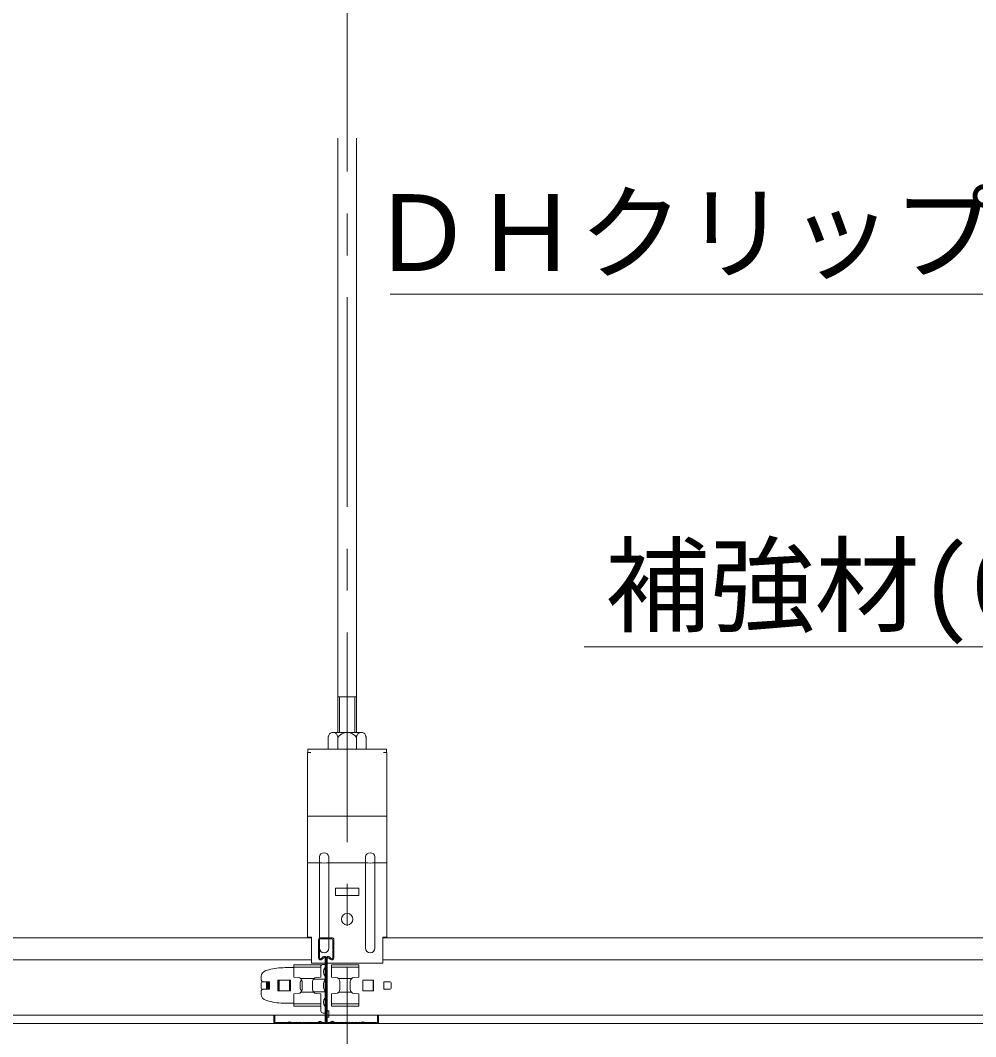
# Model space of a CAD drawing. Units: millimetres at full size, sheet at 1:20; details may follow other scales. Extents: x -4155 to 4045, y -2866 to 2834.
# Drawn here: x 665.3 to 1121.3, y 776.4 to 1261.6 of the extents above; entities that cross this region are included whole.
import ezdxf
from ezdxf.enums import TextEntityAlignment as Align

# ---------------------------------------------------------------- set-up
doc = ezdxf.new("R2010")
doc.units = ezdxf.units.MM
doc.header["$LTSCALE"] = 20
doc.linetypes.add('CHAIN1', pattern=[8, 5, -1, 1, -1])
for name, color, linetype, lineweight in [('1-0_断面', 7, 'Continuous', 9), ('1-2_文字', 7, 'Continuous', 9), ('1-3_ＤＨクロス', 7, 'Continuous', 9)]:
    doc.layers.add(name, color=color, linetype=linetype, lineweight=lineweight)
doc.styles.add('ＭＳ ゴシック', font='')
doc.styles.get('ＭＳ ゴシック').set_extended_font_data('MS Gothic')

msp = doc.modelspace()

# ---------------------------------------------------------------- linework, layer by layer
at = {"layer": '1-0_断面', "color": 4, "linetype": 'CHAIN1'}
msp.add_line((821.26, 2569.35), (821.26, 617.05), dxfattribs=at)
at = {"layer": '1-0_断面'}
for p, q in [((816.76, 1205.24), (816.76, 938.68)), ((825.76, 1205.24), (825.76, 938.68)), ((817.56, 938.68), (817.56, 921.68)), ((824.96, 938.68), (825.76, 938.68)), ((824.96, 938.68), (824.96, 921.68)), ((825.76, 938.68), (825.76, 921.68)), ((812.26, 919.65), (812.26, 913.68)), ((814.51, 921.68), (828.01, 921.68)), ((816.76, 919.18), (816.76, 913.68)), ((825.76, 919.18), (825.76, 913.68)), ((830.26, 919.65), (830.26, 913.68)), ((803.86, 912.08), (802.26, 912.08)), ((802.26, 912.08), (802.26, 823.88)), ((802.46, 912.08), (802.46, 913.68)), ((802.46, 913.68), (840.06, 913.68)), ((840.26, 912.08), (838.66, 912.08)), ((840.06, 912.08), (840.06, 913.68)), ((840.26, 912.08), (840.26, 823.88)), ((802.26, 881.68), (840.26, 881.68)), ((808.01, 859.45), (802.26, 859.45)), ((808.01, 862.23), (808.01, 818.73)), ((812.51, 862.23), (812.51, 818.73)), ((830.01, 859.45), (812.51, 859.45)), ((830.01, 862.23), (830.01, 818.73)), ((834.51, 862.23), (834.51, 818.73)), ((834.51, 859.45), (840.26, 859.45)), ((815.76, 847.28), (815.76, 843.78)), ((826.76, 847.28), (815.76, 847.28)), ((826.76, 843.78), (826.76, 847.28)), ((815.76, 843.78), (826.76, 843.78)), ((-59.74, 823.68), (804.26, 823.68)), ((802.26, 823.88), (804.26, 823.88)), ((804.26, 823.88), (804.26, 811.48)), ((838.26, 823.88), (840.26, 823.88)), ((838.26, 823.88), (838.26, 811.48)), ((838.26, 823.68), (1598.24, 823.68)), ((-61.74, 813.08), (804.26, 813.08)), ((795.76, 804.88), (795.76, 810.71)), ((808.76, 810.71), (795.76, 810.71)), ((804.26, 811.48), (838.26, 811.48)), ((808.76, 804.88), (808.76, 810.71)), ((809.76, 810.88), (810.76, 810.88)), ((813.76, 810.71), (813.76, 804.88)), ((813.76, 810.71), (826.76, 810.71)), ((838.26, 813.08), (1598.24, 813.08)), ((782.48, 807.97), (783.9, 808.36)), ((791.67, 809.38), (795.76, 809.38)), ((808.76, 809.68), (795.76, 809.68)), ((813.76, 809.68), (826.76, 809.68)), ((780.26, 805.08), (780.26, 803.48)), ((780.26, 802.13), (780.26, 799.63)), ((780.76, 802.63), (783.76, 802.63)), ((781.06, 802.68), (784.26, 802.68)), ((782.76, 802.63), (782.76, 799.13)), ((783.26, 802.63), (783.26, 799.13)), ((783.76, 802.63), (783.76, 799.13)), ((784.26, 802.68), (784.26, 799.08)), ((788.16, 803.43), (788.66, 803.43)), ((788.16, 798.33), (788.16, 803.43)), ((788.65, 803.38), (788.65, 798.38)), ((793.76, 803.38), (788.65, 803.38)), ((788.66, 803.43), (788.66, 798.33)), ((794.16, 803.43), (788.66, 803.43)), ((788.87, 803.38), (788.87, 798.38)), ((793.76, 798.38), (793.76, 803.38)), ((794.16, 798.33), (794.16, 803.43)), ((795.76, 804.88), (797.93, 804.69)), ((798.76, 801.88), (798.76, 799.88)), ((805.39, 804.15), (799.13, 804.15)), ((799.76, 802.7), (799.76, 799.06)), ((804.76, 802.7), (804.76, 799.06)), ((805.14, 803.88), (810.76, 803.88)), ((808.76, 804.88), (806.58, 804.69)), ((813.76, 804.88), (815.93, 804.69)), ((817.13, 804.15), (823.39, 804.15)), ((817.76, 802.7), (817.76, 799.06)), ((822.76, 802.7), (822.76, 799.06)), ((828.76, 798.38), (828.76, 803.38)), ((828.76, 803.38), (833.86, 803.38)), ((833.64, 803.38), (833.64, 798.38)), ((833.76, 803.38), (833.76, 798.38)), ((833.86, 803.38), (833.86, 798.38)), ((841.76, 802.63), (838.76, 802.63)), ((838.76, 802.63), (838.76, 799.13)), ((842.26, 802.13), (842.26, 799.63)), ((780.26, 796.68), (780.26, 798.28)), ((780.76, 799.13), (783.76, 799.13)), ((781.06, 799.08), (784.26, 799.08)), ((788.66, 798.33), (788.16, 798.33)), ((788.65, 798.38), (793.76, 798.38)), ((788.66, 798.33), (794.16, 798.33)), ((795.76, 796.88), (797.93, 797.07)), ((795.76, 796.88), (795.76, 791.05)), ((805.39, 797.6), (799.13, 797.6)), ((805.14, 797.88), (810.76, 797.88)), ((808.76, 796.88), (806.58, 797.07)), ((808.76, 796.88), (808.76, 791.05)), ((813.76, 796.88), (815.93, 797.07)), ((813.76, 796.88), (813.76, 791.05)), ((817.13, 797.6), (823.39, 797.6)), ((833.86, 798.38), (828.76, 798.38)), ((841.76, 799.13), (838.76, 799.13)), ((782.48, 793.78), (783.9, 793.4)), ((791.67, 792.38), (795.76, 792.38)), ((808.76, 792.08), (795.76, 792.08)), ((808.76, 791.05), (795.76, 791.05)), ((808.76, 792.38), (808.76, 788.68)), ((813.76, 792.08), (826.76, 792.08)), ((813.76, 791.05), (826.76, 791.05)), ((-269.22, 786.68), (1720.76, 786.68)), ((809.76, 787.68), (810.76, 787.68)), ((810.76, 788.78), (812.46, 788.78)), ((-269.22, 782.68), (1721.26, 782.68))]:
    msp.add_line(p, q, dxfattribs=at)
for points in [[(824.96, 938.68), (816.76, 938.68), (816.76, 921.68)], [(826.76, 810.71), (826.76, 804.88), (824.58, 804.69)], [(826.76, 791.05), (826.76, 796.88), (824.58, 797.07)], [(810.76, 785.78), (812.46, 785.78), (812.46, 788.78)]]:
    msp.add_lwpolyline(points, dxfattribs=at)
msp.add_circle((821.26, 832.48), 2.75, dxfattribs=at)
for centre, radius, start, end in [((814.51, 919.42), 2.26, 353.9744, 186.0256), ((821.26, 916.38), 5.3, 31.8908, 148.1092), ((828.01, 919.42), 2.26, 353.9744, 186.0256), ((810.26, 861.96), 2.27, 6.7329, 173.2671), ((832.26, 861.96), 2.27, 6.7329, 173.2671), ((810.26, 876.3), 17, 262.3961, 277.6039), ((832.26, 876.3), 17, 262.3961, 277.6039), ((810.26, 818.73), 2.25, 180, 0), ((832.26, 818.73), 2.25, 180, 0), ((809.76, 809.88), 1, 90, 180), ((783.26, 805.08), 3, 105, 180), ((791.67, 779.38), 30, 90, 105), ((812.86, 807.38), 2.9, 136.3972, 223.6028), ((781.06, 803.48), 0.8, 180, 270), ((780.76, 802.13), 0.5, 90, 180), ((797.76, 802.7), 2, 0, 85), ((800.76, 801.88), 2, 125.7767, 180), ((806.76, 802.7), 2, 95, 180), ((815.98, 800.88), 6.03, 150.1372, 209.8628), ((815.76, 802.7), 2, 0, 85), ((824.76, 802.7), 2, 95, 180), ((841.76, 802.13), 0.5, 0, 90), ((780.76, 799.63), 0.5, 180, 270), ((781.06, 798.28), 0.8, 90, 180), ((783.26, 796.68), 3, 180, 255), ((797.76, 799.06), 2, 275, 0), ((800.76, 799.88), 2, 180, 234.2233), ((806.76, 799.06), 2, 180, 265), ((815.76, 799.06), 2, 275, 0), ((824.76, 799.06), 2, 180, 265), ((841.76, 799.63), 0.5, 270, 0), ((791.67, 822.38), 30, 255, 270), ((812.86, 792.88), 2.9, 136.3972, 223.6028), ((809.76, 788.68), 1, 180, 270)]:
    msp.add_arc(centre, radius, start, end, dxfattribs=at)
at = {"layer": '1-2_文字'}
for p, q in [((1395.12, 1130.83), (841.73, 1130.83)), ((1446.17, 962.53), (934.46, 962.53))]:
    msp.add_line(p, q, dxfattribs=at)
at = {"layer": '1-3_ＤＨクロス'}
for p, q in [((807.61, 822.68), (807.61, 814.08)), ((808.11, 814.08), (808.11, 822.68)), ((808.61, 823.68), (813.91, 823.68)), ((808.61, 823.18), (813.91, 823.18)), ((814.41, 814.08), (814.41, 822.68)), ((814.91, 822.68), (814.91, 814.08)), ((808.98, 813.74), (809.72, 814.49)), ((809.31, 813.37), (810.07, 814.13)), ((810.76, 813.85), (810.76, 783.68)), ((811.26, 813.85), (811.26, 783.68)), ((811.26, 812.82), (811.26, 783.68)), ((811.76, 813.85), (811.76, 783.68)), ((813.2, 813.37), (812.44, 814.13)), ((813.53, 813.74), (812.79, 814.49)), ((786.26, 786.68), (786.76, 786.68)), ((786.26, 783.68), (786.26, 786.68)), ((786.76, 786.68), (786.76, 783.68)), ((836.26, 786.68), (835.76, 786.68)), ((835.76, 786.68), (835.76, 783.68)), ((836.26, 783.68), (836.26, 786.68)), ((787.26, 783.18), (792.98, 783.18)), ((787.26, 782.68), (792.98, 782.68)), ((793.26, 783.37), (793.12, 783.24)), ((793.61, 783.02), (793.48, 782.88)), ((793.9, 783.02), (794.03, 782.88)), ((794.39, 783.24), (794.25, 783.37)), ((794.69, 783.18), (794.53, 783.18)), ((794.69, 782.68), (794.53, 782.68)), ((795.82, 783.18), (796.39, 783.18)), ((795.82, 782.68), (796.39, 782.68)), ((797.52, 783.18), (798.09, 783.18)), ((798.09, 782.68), (797.52, 782.68)), ((799.22, 783.18), (799.79, 783.18)), ((799.79, 782.68), (799.22, 782.68)), ((800.92, 783.18), (801.49, 783.18)), ((800.92, 782.68), (801.49, 782.68)), ((802.62, 783.18), (803.19, 783.18)), ((803.19, 782.68), (802.62, 782.68)), ((807.2, 783.18), (804.32, 783.18)), ((804.32, 782.68), (807.19, 782.68)), ((807.51, 783.32), (807.67, 783.51)), ((808.05, 783.19), (807.89, 783)), ((808.66, 783.19), (808.82, 783)), ((809.2, 783.32), (809.04, 783.51)), ((810.26, 783.18), (809.51, 783.18)), ((809.51, 782.68), (810.26, 782.68)), ((812.26, 783.18), (813, 783.18)), ((813, 782.68), (812.26, 782.68)), ((813.31, 783.32), (813.47, 783.51)), ((813.85, 783.19), (813.69, 783)), ((814.46, 783.19), (814.62, 783)), ((815, 783.32), (814.84, 783.51)), ((815.31, 783.18), (818.19, 783.18)), ((818.19, 782.68), (815.32, 782.68)), ((819.89, 783.18), (819.32, 783.18)), ((819.32, 782.68), (819.89, 782.68)), ((821.59, 783.18), (821.02, 783.18)), ((821.02, 782.68), (821.59, 782.68)), ((823.29, 783.18), (822.72, 783.18)), ((822.72, 782.68), (823.29, 782.68)), ((824.99, 783.18), (824.42, 783.18)), ((824.42, 782.68), (824.99, 782.68)), ((826.69, 783.18), (826.12, 783.18)), ((826.12, 782.68), (826.69, 782.68)), ((827.82, 783.18), (827.98, 783.18)), ((827.82, 782.68), (827.98, 782.68)), ((828.12, 783.24), (828.26, 783.37)), ((828.61, 783.02), (828.48, 782.88)), ((828.9, 783.02), (829.03, 782.88)), ((829.25, 783.37), (829.39, 783.24)), ((835.26, 783.18), (829.53, 783.18)), ((835.26, 782.68), (829.53, 782.68))]:
    msp.add_line(p, q, dxfattribs=at)
for centre, radius, start, end in [((808.61, 822.68), 1, 90, 180), ((808.61, 822.68), 0.5, 90, 180), ((813.91, 822.68), 1, 0, 90), ((813.91, 822.68), 0.5, 0, 90), ((808.61, 814.08), 1, 180, 315), ((808.61, 814.08), 0.5, 180, 317.848), ((810.36, 813.85), 0.9, 0, 135), ((810.36, 813.85), 0.4, 0, 135), ((812.16, 813.85), 0.9, 45, 180), ((812.16, 813.85), 0.4, 45, 180), ((813.91, 814.08), 1, 225, 0), ((813.91, 814.08), 0.5, 222.152, 0), ((787.26, 783.68), 1, 180, 270), ((787.26, 783.68), 0.5, 180, 270), ((792.98, 783.38), 0.2, 270, 315), ((792.98, 783.38), 0.7, 270, 315), ((793.76, 782.88), 0.7, 45, 135), ((793.76, 782.88), 0.2, 45, 135), ((794.53, 783.38), 0.7, 225, 270), ((794.53, 783.38), 0.2, 225, 270), ((794.69, 783.38), 0.2, 270, 308.9424), ((794.69, 783.38), 0.7, 270, 308.9424), ((795.26, 782.68), 0.7, 51.0576, 128.9424), ((795.26, 782.68), 0.2, 53.1301, 128.9424), ((795.82, 783.38), 0.7, 231.0576, 270), ((795.82, 783.38), 0.2, 231.0576, 270), ((796.39, 783.38), 0.2, 270, 308.9424), ((796.39, 783.38), 0.7, 270, 308.9424), ((796.96, 782.68), 0.7, 51.0576, 128.9424), ((796.96, 782.68), 0.2, 51.0576, 126.8699), ((797.52, 783.38), 0.7, 231.0576, 270), ((797.52, 783.38), 0.2, 231.0576, 270), ((798.09, 783.38), 0.2, 270, 308.9424), ((798.09, 783.38), 0.7, 270, 308.9424), ((798.66, 782.68), 0.7, 51.0576, 128.9424), ((798.66, 782.68), 0.2, 51.0576, 126.8699), ((799.22, 783.38), 0.7, 231.0576, 270), ((799.22, 783.38), 0.2, 231.0576, 270), ((799.79, 783.38), 0.2, 270, 308.9424), ((799.79, 783.38), 0.7, 270, 308.9424), ((800.36, 782.68), 0.7, 51.0576, 128.9424), ((800.36, 782.68), 0.2, 51.0576, 126.8699), ((800.92, 783.38), 0.7, 231.0576, 270), ((800.92, 783.38), 0.2, 231.0576, 270), ((801.49, 783.38), 0.2, 270, 308.9424), ((801.49, 783.38), 0.7, 270, 308.9424), ((802.06, 782.68), 0.7, 51.0576, 128.9424), ((802.06, 782.68), 0.2, 51.0576, 126.8699), ((802.62, 783.38), 0.7, 231.0576, 270), ((802.62, 783.38), 0.2, 231.0576, 270), ((803.19, 783.38), 0.2, 270, 308.9424), ((803.19, 783.38), 0.7, 270, 308.9424), ((803.76, 782.68), 0.7, 51.0576, 128.9424), ((803.76, 782.68), 0.2, 51.0576, 126.8699), ((804.32, 783.38), 0.7, 231.0576, 270), ((804.32, 783.38), 0.2, 231.0576, 270), ((807.2, 783.58), 0.4, 270, 320), ((807.2, 783.58), 0.9, 270, 320), ((808.36, 782.93), 0.9, 40, 140), ((808.36, 782.93), 0.4, 40, 140), ((809.51, 783.58), 0.9, 220, 270), ((809.51, 783.58), 0.4, 220, 270), ((810.26, 783.68), 1, 270, 0), ((810.26, 783.68), 0.5, 270, 0), ((812.26, 783.68), 1, 180, 270), ((812.26, 783.68), 0.5, 180, 270), ((813, 783.58), 0.4, 270, 320), ((813, 783.58), 0.9, 270, 320), ((814.16, 782.93), 0.9, 40, 140), ((814.16, 782.93), 0.4, 40, 140), ((815.31, 783.58), 0.9, 220, 270), ((815.31, 783.58), 0.4, 220, 270), ((818.19, 783.38), 0.2, 270, 308.9424), ((818.19, 783.38), 0.7, 270, 308.9424), ((818.76, 782.68), 0.7, 51.0576, 128.9424), ((818.76, 782.68), 0.2, 53.1301, 128.9424), ((819.32, 783.38), 0.7, 231.0576, 270), ((819.32, 783.38), 0.2, 231.0576, 270), ((819.89, 783.38), 0.2, 270, 308.9424), ((819.89, 783.38), 0.7, 270, 308.9424), ((820.46, 782.68), 0.7, 51.0576, 128.9424), ((820.46, 782.68), 0.2, 53.1301, 128.9424), ((821.02, 783.38), 0.7, 231.0576, 270), ((821.02, 783.38), 0.2, 231.0576, 270), ((821.59, 783.38), 0.2, 270, 308.9424), ((821.59, 783.38), 0.7, 270, 308.9424), ((822.16, 782.68), 0.7, 51.0576, 128.9424), ((822.16, 782.68), 0.2, 53.1301, 128.9424), ((822.72, 783.38), 0.7, 231.0576, 270), ((822.72, 783.38), 0.2, 231.0576, 270), ((823.29, 783.38), 0.2, 270, 308.9424), ((823.29, 783.38), 0.7, 270, 308.9424), ((823.86, 782.68), 0.7, 51.0576, 128.9424), ((823.86, 782.68), 0.2, 53.1301, 128.9424), ((824.42, 783.38), 0.7, 231.0576, 270), ((824.42, 783.38), 0.2, 231.0576, 270), ((824.99, 783.38), 0.2, 270, 308.9424), ((824.99, 783.38), 0.7, 270, 308.9424), ((825.56, 782.68), 0.7, 51.0576, 128.9424), ((825.56, 782.68), 0.2, 53.1301, 128.9424), ((826.12, 783.38), 0.7, 231.0576, 270), ((826.12, 783.38), 0.2, 231.0576, 270), ((826.69, 783.38), 0.2, 270, 308.9424), ((826.69, 783.38), 0.7, 270, 308.9424), ((827.26, 782.68), 0.7, 51.0576, 128.9424), ((827.26, 782.68), 0.2, 51.0576, 126.8699), ((827.82, 783.38), 0.7, 231.0576, 270), ((827.82, 783.38), 0.2, 231.0576, 270), ((827.98, 783.38), 0.2, 270, 315), ((827.98, 783.38), 0.7, 270, 315), ((828.76, 782.88), 0.7, 45, 135), ((828.76, 782.88), 0.2, 45, 135), ((829.53, 783.38), 0.7, 225, 270), ((829.53, 783.38), 0.2, 225, 270), ((835.26, 783.68), 1, 270, 0), ((835.26, 783.68), 0.5, 270, 0)]:
    msp.add_arc(centre, radius, start, end, dxfattribs=at)

# ---------------------------------------------------------------- texts
at = {"layer": '1-2_文字', "style": 'ＭＳ ゴシック'}
for s, p in [('ＤＨクリップ（Ｃ３８用）', (831.79, 1130.83)), ('補強材(C38×18×1.2)', (944.42, 962.53))]:
    msp.add_text(s, height=36.66, dxfattribs=at).set_placement(p, align=Align.BOTTOM_LEFT)

doc.saveas('drawing.dxf')
